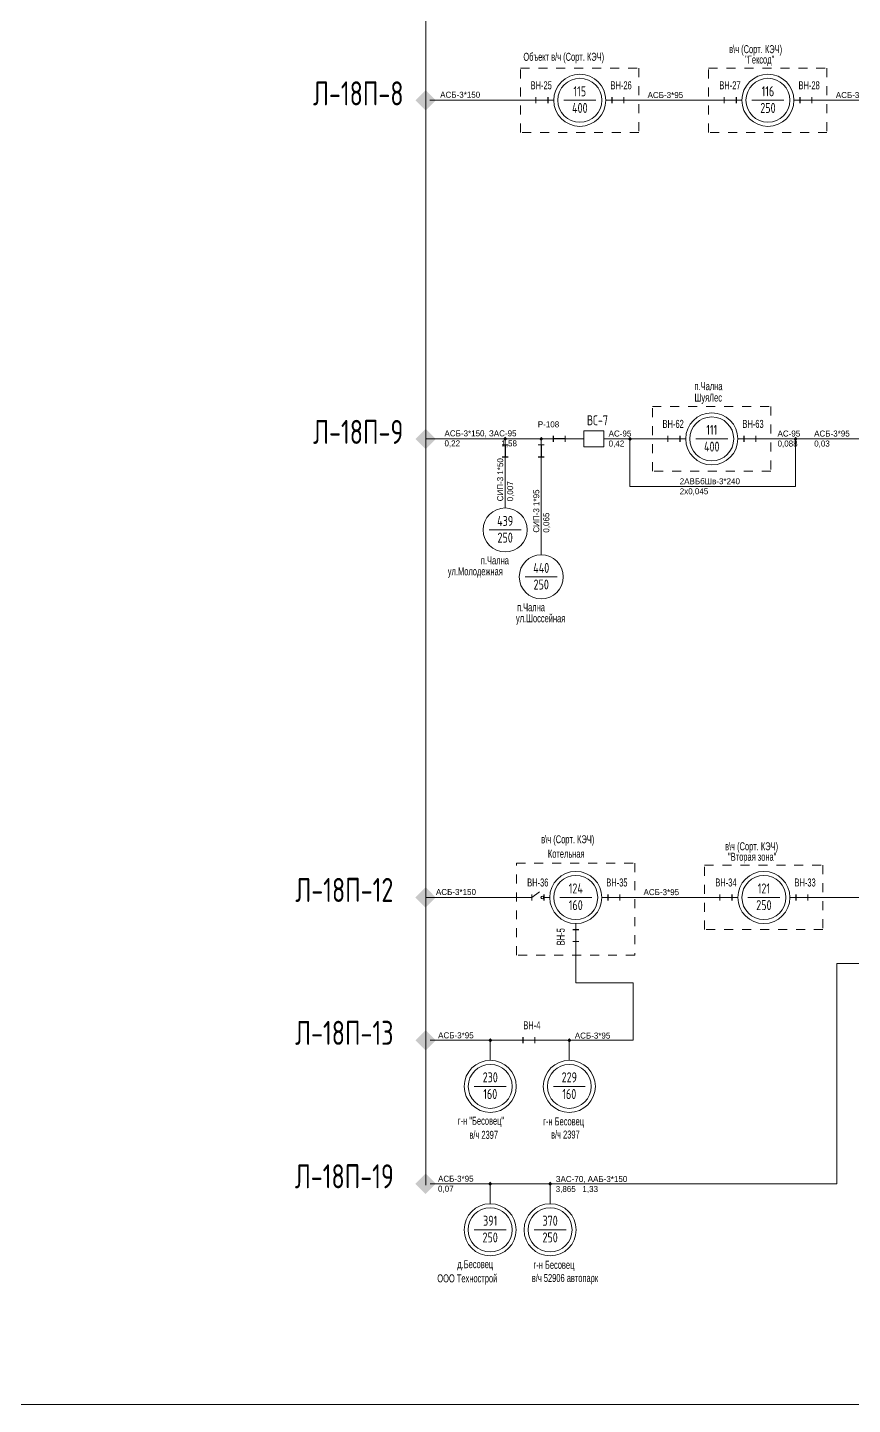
# Model space of a CAD drawing. Header units: millimetres. Extents: x 761 to 2477, y -1102 to -145.
# Drawn here: x 1431.5 to 1523.4, y -507.8 to -354.5 of the extents above; entities that cross this region are included whole.
import ezdxf
from ezdxf.enums import TextEntityAlignment as Align

# ---------------------------------------------------------------- set-up
doc = ezdxf.new("R2010")
doc.units = ezdxf.units.MM
doc.linetypes.add('JIS_02_1.0', pattern=[2, 1, -1])
for name, color, linetype, lineweight in [('10_КВ', 250, 'Continuous', 18), ('АТРИБУТЫ', 7, 'Continuous', 13), ('РАЗЪЕД_РУБИЛЬН', 150, 'Continuous', 13), ('ТЕКСТ', 7, 'Continuous', 13)]:
    doc.layers.add(name, color=color, linetype=linetype, lineweight=lineweight)
doc.layers.add('Слой1', color=7, linetype='Continuous', lineweight=13, plot=False)
doc.layers.add('СХ_ОПЕРАТИВНАЯ', color=10, linetype='Continuous')
doc.layers.add('ШУНТ_РАЗЪЕД', color=161, linetype='Continuous')
doc.styles.add('ATTRIB', font='txt.shx', dxfattribs={"width": 0.7, "height": 5})
doc.styles.add('ТЕКСТ_МОДЕЛИ', font='txt.shx', dxfattribs={"width": 0.7, "height": 5})

# ---------------------------------------------------------------- blocks, each defined once
blk = doc.blocks.new('ВЫКЛ_НАГРУЗКИ')
at = {"color": 0, "linetype": 'ByBlock'}
for p, q in [((0, 0), (0, -3)), ((0, -9), (0, -12))]:
    blk.add_line(p, q, dxfattribs=at)
at = {"layer": 'РАЗЪЕД_РУБИЛЬН', "color": 0, "linetype": 'ByBlock'}
blk.add_line((-1.5, -3), (1.5, -3), dxfattribs=at)
at = {"layer": 'СХ_ОПЕРАТИВНАЯ', "color": 0, "linetype": 'ByBlock'}
blk.add_line((-1.5, -9), (1.5, -9), dxfattribs=at)
at = {"layer": 'РАЗЪЕД_РУБИЛЬН', "color": 7, "style": 'ATTRIB', "width": 0.7}
blk.add_attdef('ДИСП_НОМ', text='', height=5, dxfattribs=at).set_placement((-4.75, -6), align=Align.MIDDLE_RIGHT)
at = {"layer": 'РАЗЪЕД_РУБИЛЬН', "color": 7, "style": 'ATTRIB', "width": 0.7, "flags": 1}
blk.add_attdef('КОД', text='', height=5, dxfattribs=at).set_placement((-4.75, -12), align=Align.MIDDLE_RIGHT)
blk = doc.blocks.new('ТРАНСФ_ПОДСТ')
at = {"color": 7}
blk.add_line((-8, -11), (8, -11), dxfattribs=at)
at = {"color": 0}
blk.add_circle((0, -11), 11, dxfattribs=at)
at = {"layer": 'АТРИБУТЫ', "style": 'ATTRIB', "width": 0.7, "flags": 4}
for tag, p in [('OBOZN', (0, -9)), ('MOCHNOCT', (0, -17.33))]:
    blk.add_attdef(tag, text='', height=5, dxfattribs=at).set_placement(p, align=Align.CENTER)
at = {"layer": 'АТРИБУТЫ', "style": 'ТЕКСТ_МОДЕЛИ', "width": 0.7}
blk.add_attdef('MESTO_1', text='', height=5, dxfattribs=at).set_placement((14, -11), align=Align.BOTTOM_LEFT)
blk.add_attdef('MESTO_2', text='', height=5, dxfattribs=at).set_placement((14, -12), align=Align.TOP_LEFT)
blk = doc.blocks.new('РАЗЪЕДИНИТЕЛЬ')
at = {"color": 0, "linetype": 'ByBlock'}
for p, q in [((0, 0), (0, -3)), ((0, -9), (0, -12))]:
    blk.add_line(p, q, dxfattribs=at)
at = {"layer": 'РАЗЪЕД_РУБИЛЬН', "color": 0, "linetype": 'ByBlock'}
blk.add_line((-1.5, -3), (1.5, -3), dxfattribs=at)
at = {"layer": 'СХ_ОПЕРАТИВНАЯ', "color": 0, "linetype": 'ByBlock'}
blk.add_line((-1.5, -9), (1.5, -9), dxfattribs=at)
at = {"layer": 'ШУНТ_РАЗЪЕД', "color": 0}
blk.add_line((0, -3), (0, -9), dxfattribs=at)
at = {"layer": 'РАЗЪЕД_РУБИЛЬН', "color": 7, "style": 'ATTRIB', "width": 0.7}
blk.add_attdef('ДИСП_НОМ', text='', height=5, dxfattribs=at).set_placement((-4.75, -6), align=Align.MIDDLE_RIGHT)
at = {"layer": 'РАЗЪЕД_РУБИЛЬН', "color": 7, "style": 'ATTRIB', "width": 0.7, "flags": 1}
blk.add_attdef('КОД', text='', height=5, dxfattribs=at).set_placement((-4.75, -12), align=Align.MIDDLE_RIGHT)
blk = doc.blocks.new('ВЫКЛЮЧАТЕЛЬ')
at = {"color": 0, "linetype": 'ByBlock'}
for p, q in [((0, 0), (0, -3)), ((0, -13), (0, -16))]:
    blk.add_line(p, q, dxfattribs=at)
blk.add_lwpolyline([(-4, -3), (4, -3), (4, -13), (-4, -13)], close=True, dxfattribs=at)
at = {"layer": 'АТРИБУТЫ', "style": 'ATTRIB', "width": 0.7}
blk.add_attdef('ДИСП_НОМ', text='', height=5, dxfattribs=at).set_placement((-6, -8), align=Align.MIDDLE_RIGHT)
at = {"layer": 'АТРИБУТЫ', "style": 'ATTRIB', "width": 0.7, "flags": 1}
blk.add_attdef('КОД', text='', height=5, dxfattribs=at).set_placement((-6, -14), align=Align.MIDDLE_RIGHT)
blk = doc.blocks.new('ОТВЕТВЛЕНИЕ')
at = {"color": 0, "linetype": 'ByBlock'}
blk.add_solid([(0, 1.06), (1.06, 0), (-1.06, 0), (0, -1.06)], dxfattribs=at)
blk = doc.blocks.new('ПРИСОЕД_ШИНЕ')
at = {"color": 0}
blk.add_solid([(0, 2.12), (2.12, 0), (-2.12, 0), (0, -2.12)], dxfattribs=at)
at = {"layer": 'АТРИБУТЫ', "style": 'ATTRIB', "width": 0.7}
blk.add_attdef('ДИСП_НОМ', text='', height=5, dxfattribs=at).set_placement((0, 3.12), align=Align.CENTER)

msp = doc.modelspace()

# ---------------------------------------------------------------- linework, layer by layer
at = {"layer": '10_КВ', "color": 7}
for p, q in [((1475.87, -246.3), (1475.91, -483.38)), ((1476.34, -362.59), (1487.48, -362.59)), ((1488.15, -362.59), (1489.48, -362.59)), ((1496.61, -362.59), (1497.95, -362.59)), ((1498.61, -362.59), (1508.45, -362.59)), ((1508.45, -362.59), (1510.45, -362.59)), ((1517.58, -362.59), (1518.91, -362.59)), ((1519.58, -362.59), (1529.41, -362.59)), ((1475.87, -400.29), (1489.4, -400.29)), ((1484.73, -400.29), (1484.73, -407.98)), ((1488.75, -400.52), (1488.75, -404.98)), ((1490.62, -400.29), (1492.85, -400.29)), ((1496.41, -400.29), (1498.64, -400.29)), ((1498.64, -400.29), (1502.18, -400.29)), ((1498.64, -400.29), (1498.64, -405.59)), ((1504.18, -400.29), (1502.85, -400.29)), ((1511.31, -400.29), (1512.65, -400.29)), ((1513.32, -400.29), (1516.85, -400.29)), ((1517.09, -400.29), (1525.94, -400.29)), ((1517.09, -400.29), (1517.09, -405.59)), ((1488.75, -404.98), (1488.75, -413.2)), ((1517.09, -405.59), (1498.64, -405.59)), ((1487.7, -451.35), (1488.54, -450.72)), ((1475.87, -451.35), (1487.03, -451.35)), ((1496.16, -451.35), (1497.5, -451.35)), ((1498.17, -451.35), (1508, -451.35)), ((1508.67, -451.35), (1510, -451.35)), ((1517.13, -451.35), (1518.46, -451.35)), ((1519.13, -451.35), (1558.1, -451.35)), ((1492.6, -456.25), (1492.6, -454.91)), ((1492.6, -456.92), (1492.6, -460.86)), ((1521.68, -483.23), (1521.68, -458.71)), ((1521.68, -458.71), (1767.91, -458.71)), ((1492.6, -460.86), (1499, -460.86)), ((1499, -460.86), (1499, -467.25)), ((1476.39, -467.25), (1483.07, -467.25)), ((1483.07, -467.25), (1486.02, -467.25)), ((1483.07, -467.25), (1483.07, -469.48)), ((1486.69, -467.25), (1488.69, -467.25)), ((1488.69, -467.25), (1491.64, -467.25)), ((1491.88, -467.25), (1491.88, -469.48)), ((1492.12, -467.25), (1499, -467.25)), ((1476.38, -483.23), (1483.06, -483.23)), ((1483.06, -483.23), (1489.74, -483.23)), ((1483.06, -483.23), (1483.06, -485.45)), ((1489.74, -483.23), (1489.74, -485.45)), ((1489.98, -483.23), (1506.7, -483.23)), ((1506.7, -483.23), (1521.68, -483.23))]:
    msp.add_line(p, q, dxfattribs=at)
at = {"layer": '10_КВ', "color": 7, "linetype": 'JIS_02_1.0'}
for points in [[(1486.43, -359.01), (1499.63, -359.01), (1499.63, -366.17), (1486.43, -366.17)], [(1507.4, -359.01), (1520.59, -359.01), (1520.59, -366.17), (1507.4, -366.17)], [(1501.13, -396.7), (1514.33, -396.7), (1514.33, -403.87), (1501.13, -403.87)], [(1485.98, -447.54), (1499.18, -447.54), (1499.19, -457.78), (1486, -457.78)], [(1506.95, -447.76), (1520.14, -447.76), (1520.14, -454.93), (1506.95, -454.93)]]:
    msp.add_lwpolyline(points, close=True, dxfattribs=at)
at = {"layer": '10_КВ', "color": 7}
for centre, radius in [((1493.05, -362.59), 2.9), ((1514.01, -362.59), 2.9), ((1507.75, -400.29), 2.9), ((1492.6, -451.35), 2.9), ((1513.56, -451.35), 2.9), ((1488.87, -451.34), 0.147), ((1483.07, -472.38), 2.9), ((1491.88, -472.38), 2.9), ((1483.06, -488.35), 2.9), ((1489.74, -488.35), 2.9)]:
    msp.add_circle(centre, radius, dxfattribs=at)
at = {"layer": 'Слой1', "color": 3}
msp.add_lwpolyline([(1425.25, -507.8), (1845.25, -507.8), (1845.25, -210.8), (1425.25, -210.8)], close=True, dxfattribs=at)

# ---------------------------------------------------------------- block references
at = {"layer": '10_КВ', "color": 7}
ref = msp.add_blockref('ТРАНСФ_ПОДСТ', (1514.01, -360.14), dxfattribs=dict(at, xscale=0.2227016151358459, yscale=0.2227016151358459, zscale=0.2227016151358459))
ref.add_attrib('MESTO_1', 'в\\ч (Сорт. КЭЧ)', dxfattribs={"layer": 'АТРИБУТЫ', "height": 0.8908, "width": 0.7}).set_placement((1509.68, -357.61), align=Align.BOTTOM_LEFT)
ref.add_attrib('MESTO_2', '"Гексод"', dxfattribs={"layer": 'АТРИБУТЫ', "height": 0.891, "width": 0.7}).set_placement((1511.47, -357.61), align=Align.TOP_LEFT)
ref.add_attrib('OBOZN', '116', dxfattribs={"layer": 'АТРИБУТЫ', "height": 1.114, "style": 'ATTRIB', "width": 0.7, "flags": 4}).set_placement((1514.01, -362.14), align=Align.CENTER)
ref.add_attrib('MOCHNOCT', '250', dxfattribs={"layer": 'АТРИБУТЫ', "height": 1.114, "style": 'ATTRIB', "width": 0.7, "flags": 4}).set_placement((1514.01, -364), align=Align.CENTER)
ref = msp.add_blockref('ТРАНСФ_ПОДСТ', (1493.05, -360.14), dxfattribs=dict(at, xscale=0.2227016151358459, yscale=0.2227016151358459, zscale=0.2227016151358459))
ref.add_attrib('MESTO_1', 'Объект в/ч (Сорт. КЭЧ)', dxfattribs={"layer": 'АТРИБУТЫ', "height": 0.8908, "width": 0.7}).set_placement((1486.76, -358.46), align=Align.BOTTOM_LEFT)
ref.add_attrib('OBOZN', '115', dxfattribs={"layer": 'АТРИБУТЫ', "height": 1.114, "style": 'ATTRIB', "width": 0.7, "flags": 4}).set_placement((1493.05, -362.14), align=Align.CENTER)
ref.add_attrib('MOCHNOCT', '400', dxfattribs={"layer": 'АТРИБУТЫ', "height": 1.114, "style": 'ATTRIB', "width": 0.7, "flags": 4}).set_placement((1493.05, -364), align=Align.CENTER)
at = {"layer": '10_КВ', "linetype": 'Continuous'}
ref = msp.add_blockref('ПРИСОЕД_ШИНЕ', (1475.87, -362.59), dxfattribs=dict(at, xscale=0.535265280000167, yscale=0.535265280000167, zscale=0.535265280000167))
ref.add_attrib('ДИСП_НОМ', 'Л-18П-8', dxfattribs={"layer": 'АТРИБУТЫ', "height": 2.676, "style": 'ATTRIB', "width": 0.7}).set_placement((1468.36, -363.16), align=Align.CENTER)
at = {"layer": '10_КВ', "color": 7}
ref = msp.add_blockref('ВЫКЛ_НАГРУЗКИ', (1487.48, -362.59), dxfattribs=dict(at, xscale=-0.2227016151359577, yscale=0.2227016151359577, zscale=0.2227016151360001, rotation=90))
ref.add_attrib('ДИСП_НОМ', 'ВН-25', dxfattribs={"layer": 'РАЗЪЕД_РУБИЛЬН', "color": 7, "height": 0.891, "width": 0.7}).set_placement((1489.93, -360.92), align=Align.MIDDLE_RIGHT)
ref = msp.add_blockref('ВЫКЛ_НАГРУЗКИ', (1498.61, -362.59), dxfattribs=dict(at, xscale=0.2227016151359577, yscale=0.2227016151359577, zscale=0.2227016151359577, rotation=270))
ref.add_attrib('ДИСП_НОМ', 'ВН-26', dxfattribs={"layer": 'РАЗЪЕД_РУБИЛЬН', "color": 7, "height": 0.891, "width": 0.7}).set_placement((1497.65, -360.92), align=Align.MIDDLE)
ref = msp.add_blockref('ВЫКЛ_НАГРУЗКИ', (1508.45, -362.59), dxfattribs=dict(at, xscale=-0.2227016151359577, yscale=0.2227016151359577, zscale=0.2227016151360001, rotation=90))
ref.add_attrib('ДИСП_НОМ', 'ВН-27', dxfattribs={"layer": 'РАЗЪЕД_РУБИЛЬН', "color": 7, "height": 0.891, "width": 0.7}).set_placement((1510.96, -360.92), align=Align.MIDDLE_RIGHT)
ref = msp.add_blockref('ВЫКЛ_НАГРУЗКИ', (1519.58, -362.59), dxfattribs=dict(at, xscale=0.2227016151359577, yscale=0.2227016151359577, zscale=0.2227016151359577, rotation=270))
ref.add_attrib('ДИСП_НОМ', 'ВН-28', dxfattribs={"layer": 'РАЗЪЕД_РУБИЛЬН', "color": 7, "height": 0.891, "width": 0.7}).set_placement((1518.6, -360.92), align=Align.MIDDLE)
ref = msp.add_blockref('ТРАНСФ_ПОДСТ', (1507.75, -397.84), dxfattribs=dict(at, xscale=0.2227016151358459, yscale=0.2227016151358459, zscale=0.2227016151358459))
ref.add_attrib('MESTO_1', 'п.Чална', dxfattribs={"layer": 'АТРИБУТЫ', "height": 0.891, "width": 0.7}).set_placement((1505.83, -395.13), align=Align.BOTTOM_LEFT)
ref.add_attrib('MESTO_2', 'ШуяЛес', dxfattribs={"layer": 'АТРИБУТЫ', "height": 0.891, "width": 0.7}).set_placement((1505.83, -395.24), align=Align.TOP_LEFT)
ref.add_attrib('OBOZN', '111', dxfattribs={"layer": 'АТРИБУТЫ', "height": 1.114, "style": 'ATTRIB', "width": 0.7, "flags": 4}).set_placement((1507.75, -399.84), align=Align.CENTER)
ref.add_attrib('MOCHNOCT', '400', dxfattribs={"layer": 'АТРИБУТЫ', "height": 1.114, "style": 'ATTRIB', "width": 0.7, "flags": 4}).set_placement((1507.75, -401.7), align=Align.CENTER)
at = {"layer": '10_КВ', "linetype": 'Continuous'}
ref = msp.add_blockref('ПРИСОЕД_ШИНЕ', (1475.87, -400.29), dxfattribs=dict(at, xscale=0.535265280000167, yscale=0.535265280000167, zscale=0.535265280000167))
ref.add_attrib('ДИСП_НОМ', 'Л-18П-9', dxfattribs={"layer": 'АТРИБУТЫ', "height": 2.676, "style": 'ATTRIB', "width": 0.7}).set_placement((1468.36, -400.85), align=Align.CENTER)
at = {"layer": '10_КВ', "color": 7}
ref = msp.add_blockref('ВЫКЛЮЧАТЕЛЬ', (1496.41, -400.29), dxfattribs=dict(at, xscale=-0.2227016151359717, yscale=0.2227016151359717, zscale=0.2227016151360001, rotation=270))
ref.add_attrib('ДИСП_НОМ', 'ВС-7', dxfattribs={"layer": 'АТРИБУТЫ', "height": 1.114, "style": 'ATTRIB', "width": 0.7}).set_placement((1496.19, -398.21), align=Align.MIDDLE_RIGHT)
ref = msp.add_blockref('ВЫКЛ_НАГРУЗКИ', (1502.18, -400.29), dxfattribs=dict(at, xscale=-0.2227016151359717, yscale=0.2227016151359717, zscale=0.2227016151360001, rotation=90))
ref.add_attrib('ДИСП_НОМ', 'ВН-62', dxfattribs={"layer": 'РАЗЪЕД_РУБИЛЬН', "color": 7, "height": 0.891, "width": 0.7}).set_placement((1504.63, -398.62), align=Align.MIDDLE_RIGHT)
ref = msp.add_blockref('ВЫКЛ_НАГРУЗКИ', (1513.32, -400.29), dxfattribs=dict(at, xscale=0.2227016151359717, yscale=0.2227016151359717, zscale=0.2227016151359717, rotation=270))
ref.add_attrib('ДИСП_НОМ', 'ВН-63', dxfattribs={"layer": 'РАЗЪЕД_РУБИЛЬН', "color": 7, "height": 0.891, "width": 0.7}).set_placement((1512.35, -398.62), align=Align.MIDDLE)
at = {"layer": '10_КВ', "color": 7, "xscale": 0.2227016151358459, "yscale": 0.2227016151358459, "zscale": 0.2227016151358459}
for name, p in [('ОТВЕТВЛЕНИЕ', (1484.73, -400.29)), ('ОТВЕТВЛЕНИЕ', (1488.75, -400.29)), ('ОТВЕТВЛЕНИЕ', (1498.64, -400.29)), ('ОТВЕТВЛЕНИЕ', (1517.09, -400.29)), ('РАЗЪЕДИНИТЕЛЬ', (1484.73, -400.29)), ('РАЗЪЕДИНИТЕЛЬ', (1488.75, -400.29)), ('ОТВЕТВЛЕНИЕ', (1483.07, -467.25)), ('ОТВЕТВЛЕНИЕ', (1491.88, -467.25)), ('ОТВЕТВЛЕНИЕ', (1483.06, -483.23)), ('ОТВЕТВЛЕНИЕ', (1489.74, -483.23))]:
    msp.add_blockref(name, p, dxfattribs=at)
at = {"layer": '10_КВ', "color": 7, "xscale": 0.2227016151359717, "yscale": 0.2227016151359717, "zscale": 0.2227016151359717, "rotation": 270}
msp.add_blockref('РАЗЪЕДИНИТЕЛЬ', (1492.07, -400.29), dxfattribs=at)
at = {"layer": '10_КВ', "color": 7}
ref = msp.add_blockref('ТРАНСФ_ПОДСТ', (1484.73, -407.98), dxfattribs=dict(at, xscale=0.2227016151358459, yscale=0.2227016151358459, zscale=0.2227016151358459))
ref.add_attrib('MESTO_1', 'п.Чална', dxfattribs={"layer": 'АТРИБУТЫ', "height": 0.891, "width": 0.7}).set_placement((1482.03, -414.53), align=Align.BOTTOM_LEFT)
ref.add_attrib('MESTO_2', 'ул.Молодежная', dxfattribs={"layer": 'АТРИБУТЫ', "height": 0.8908, "width": 0.7}).set_placement((1478.34, -414.59), align=Align.TOP_LEFT)
ref.add_attrib('OBOZN', '439', dxfattribs={"layer": 'АТРИБУТЫ', "height": 1.114, "style": 'ATTRIB', "width": 0.7, "flags": 4}).set_placement((1484.73, -409.98), align=Align.CENTER)
ref.add_attrib('MOCHNOCT', '250', dxfattribs={"layer": 'АТРИБУТЫ', "height": 1.114, "style": 'ATTRIB', "width": 0.7, "flags": 4}).set_placement((1484.73, -411.84), align=Align.CENTER)
ref = msp.add_blockref('ТРАНСФ_ПОДСТ', (1488.75, -413.2), dxfattribs=dict(at, xscale=0.2227016151358459, yscale=0.2227016151358459, zscale=0.2227016151358459))
ref.add_attrib('MESTO_1', 'п.Чална', dxfattribs={"layer": 'АТРИБУТЫ', "height": 0.891, "width": 0.7}).set_placement((1486.05, -419.75), align=Align.BOTTOM_LEFT)
ref.add_attrib('MESTO_2', 'ул.Шоссейная', dxfattribs={"layer": 'АТРИБУТЫ', "height": 0.8908, "width": 0.7}).set_placement((1485.93, -419.82), align=Align.TOP_LEFT)
ref.add_attrib('OBOZN', '440', dxfattribs={"layer": 'АТРИБУТЫ', "height": 1.114, "style": 'ATTRIB', "width": 0.7, "flags": 4}).set_placement((1488.75, -415.21), align=Align.CENTER)
ref.add_attrib('MOCHNOCT', '250', dxfattribs={"layer": 'АТРИБУТЫ', "height": 1.114, "style": 'ATTRIB', "width": 0.7, "flags": 4}).set_placement((1488.75, -417.06), align=Align.CENTER)
ref = msp.add_blockref('ТРАНСФ_ПОДСТ', (1492.6, -448.9), dxfattribs=dict(at, xscale=0.2227016151358459, yscale=0.2227016151358459, zscale=0.2227016151358459))
ref.add_attrib('MESTO_1', 'в\\ч (Сорт. КЭЧ)', dxfattribs={"layer": 'АТРИБУТЫ', "height": 0.8908, "width": 0.7}).set_placement((1488.75, -445.58), align=Align.BOTTOM_LEFT)
ref.add_attrib('MESTO_2', 'Котельная', dxfattribs={"layer": 'АТРИБУТЫ', "height": 0.891, "width": 0.7}).set_placement((1489.49, -446.03), align=Align.TOP_LEFT)
ref.add_attrib('OBOZN', '124', dxfattribs={"layer": 'АТРИБУТЫ', "height": 1.114, "style": 'ATTRIB', "width": 0.7, "flags": 4}).set_placement((1492.6, -450.9), align=Align.CENTER)
ref.add_attrib('MOCHNOCT', '160', dxfattribs={"layer": 'АТРИБУТЫ', "height": 1.114, "style": 'ATTRIB', "width": 0.7, "flags": 4}).set_placement((1492.6, -452.76), align=Align.CENTER)
ref = msp.add_blockref('ТРАНСФ_ПОДСТ', (1513.56, -448.9), dxfattribs=dict(at, xscale=0.2227016151358459, yscale=0.2227016151358459, zscale=0.2227016151358459))
ref.add_attrib('MESTO_1', 'в\\ч (Сорт. КЭЧ)', dxfattribs={"layer": 'АТРИБУТЫ', "height": 0.8908, "width": 0.7}).set_placement((1509.23, -446.36), align=Align.BOTTOM_LEFT)
ref.add_attrib('MESTO_2', '"Вторая зона"', dxfattribs={"layer": 'АТРИБУТЫ', "height": 0.8908, "width": 0.7}).set_placement((1509.57, -446.37), align=Align.TOP_LEFT)
ref.add_attrib('OBOZN', '121', dxfattribs={"layer": 'АТРИБУТЫ', "height": 1.114, "style": 'ATTRIB', "width": 0.7, "flags": 4}).set_placement((1513.56, -450.9), align=Align.CENTER)
ref.add_attrib('MOCHNOCT', '250', dxfattribs={"layer": 'АТРИБУТЫ', "height": 1.114, "style": 'ATTRIB', "width": 0.7, "flags": 4}).set_placement((1513.56, -452.76), align=Align.CENTER)
at = {"layer": '10_КВ', "linetype": 'Continuous'}
ref = msp.add_blockref('ПРИСОЕД_ШИНЕ', (1475.87, -451.35), dxfattribs=dict(at, xscale=0.535265280000167, yscale=0.535265280000167, zscale=0.535265280000167))
ref.add_attrib('ДИСП_НОМ', 'Л-18П-12', dxfattribs={"layer": 'АТРИБУТЫ', "height": 2.676, "style": 'ATTRIB', "width": 0.7}).set_placement((1466.81, -451.85), align=Align.CENTER)
at = {"layer": '10_КВ', "color": 7}
ref = msp.add_blockref('ВЫКЛ_НАГРУЗКИ', (1487.03, -451.35), dxfattribs=dict(at, xscale=-0.2227016151359577, yscale=0.2227016151359577, zscale=0.2227016151360001, rotation=90))
ref.add_attrib('ДИСП_НОМ', 'ВН-36', dxfattribs={"layer": 'РАЗЪЕД_РУБИЛЬН', "color": 7, "height": 0.891, "width": 0.7}).set_placement((1489.55, -449.68), align=Align.MIDDLE_RIGHT)
ref = msp.add_blockref('ВЫКЛ_НАГРУЗКИ', (1498.17, -451.35), dxfattribs=dict(at, xscale=0.2227016151359577, yscale=0.2227016151359577, zscale=0.2227016151359577, rotation=270))
ref.add_attrib('ДИСП_НОМ', 'ВН-35', dxfattribs={"layer": 'РАЗЪЕД_РУБИЛЬН', "color": 7, "height": 0.891, "width": 0.7}).set_placement((1497.18, -449.68), align=Align.MIDDLE)
ref = msp.add_blockref('ВЫКЛ_НАГРУЗКИ', (1508, -451.35), dxfattribs=dict(at, xscale=-0.2227016151359577, yscale=0.2227016151359577, zscale=0.2227016151360001, rotation=90))
ref.add_attrib('ДИСП_НОМ', 'ВН-34', dxfattribs={"layer": 'РАЗЪЕД_РУБИЛЬН', "color": 7, "height": 0.891, "width": 0.7}).set_placement((1510.51, -449.68), align=Align.MIDDLE_RIGHT)
ref = msp.add_blockref('ВЫКЛ_НАГРУЗКИ', (1519.13, -451.35), dxfattribs=dict(at, xscale=0.2227016151359577, yscale=0.2227016151359577, zscale=0.2227016151359577, rotation=270))
ref.add_attrib('ДИСП_НОМ', 'ВН-33', dxfattribs={"layer": 'РАЗЪЕД_РУБИЛЬН', "color": 7, "height": 0.891, "width": 0.7}).set_placement((1518.15, -449.68), align=Align.MIDDLE)
ref = msp.add_blockref('ВЫКЛ_НАГРУЗКИ', (1492.6, -456.92), dxfattribs=dict(at, xscale=-0.2227016151359577, yscale=0.2227016151359577, zscale=0.2227016151360001, rotation=180))
ref.add_attrib('ДИСП_НОМ', 'ВН-5', dxfattribs={"layer": 'РАЗЪЕД_РУБИЛЬН', "color": 7, "height": 0.891, "rotation": 90, "width": 0.7}).set_placement((1490.93, -455.72), align=Align.MIDDLE)
at = {"layer": '10_КВ', "linetype": 'Continuous'}
ref = msp.add_blockref('ПРИСОЕД_ШИНЕ', (1475.87, -467.25), dxfattribs=dict(at, xscale=0.535265280000167, yscale=0.535265280000167, zscale=0.535265280000167))
ref.add_attrib('ДИСП_НОМ', 'Л-18П-13', dxfattribs={"layer": 'АТРИБУТЫ', "height": 2.676, "style": 'ATTRIB', "width": 0.7}).set_placement((1466.81, -467.76), align=Align.CENTER)
at = {"layer": '10_КВ', "color": 7}
ref = msp.add_blockref('ВЫКЛ_НАГРУЗКИ', (1488.69, -467.25), dxfattribs=dict(at, xscale=0.2227016151359577, yscale=0.2227016151359577, zscale=0.2227016151359577, rotation=270))
ref.add_attrib('ДИСП_НОМ', 'ВН-4', dxfattribs={"layer": 'РАЗЪЕД_РУБИЛЬН', "color": 7, "height": 0.891, "width": 0.7}).set_placement((1487.71, -465.58), align=Align.MIDDLE)
ref = msp.add_blockref('ТРАНСФ_ПОДСТ', (1483.07, -469.93), dxfattribs=dict(at, xscale=0.2227016151358459, yscale=0.2227016151358459, zscale=0.2227016151358459))
ref.add_attrib('MESTO_1', 'г-н "Бесовец"', dxfattribs={"layer": 'АТРИБУТЫ', "height": 0.8908, "width": 0.7}).set_placement((1479.47, -476.92), align=Align.BOTTOM_LEFT)
ref.add_attrib('MESTO_2', 'в/ч 2397', dxfattribs={"layer": 'АТРИБУТЫ', "height": 0.891, "width": 0.7}).set_placement((1480.74, -477.33), align=Align.TOP_LEFT)
ref.add_attrib('OBOZN', '230', dxfattribs={"layer": 'АТРИБУТЫ', "height": 1.114, "style": 'ATTRIB', "width": 0.7, "flags": 4}).set_placement((1483.07, -471.93), align=Align.CENTER)
ref.add_attrib('MOCHNOCT', '160', dxfattribs={"layer": 'АТРИБУТЫ', "height": 1.114, "style": 'ATTRIB', "width": 0.7, "flags": 4}).set_placement((1483.07, -473.79), align=Align.CENTER)
ref = msp.add_blockref('ТРАНСФ_ПОДСТ', (1491.88, -469.93), dxfattribs=dict(at, xscale=0.2227016151358459, yscale=0.2227016151358459, zscale=0.2227016151358459))
ref.add_attrib('MESTO_1', 'г-н Бесовец', dxfattribs={"layer": 'АТРИБУТЫ', "height": 0.8908, "width": 0.7}).set_placement((1488.97, -476.99), align=Align.BOTTOM_LEFT)
ref.add_attrib('MESTO_2', 'в/ч 2397', dxfattribs={"layer": 'АТРИБУТЫ', "height": 0.891, "width": 0.7}).set_placement((1489.84, -477.3), align=Align.TOP_LEFT)
ref.add_attrib('OBOZN', '229', dxfattribs={"layer": 'АТРИБУТЫ', "height": 1.114, "style": 'ATTRIB', "width": 0.7, "flags": 4}).set_placement((1491.88, -471.93), align=Align.CENTER)
ref.add_attrib('MOCHNOCT', '160', dxfattribs={"layer": 'АТРИБУТЫ', "height": 1.114, "style": 'ATTRIB', "width": 0.7, "flags": 4}).set_placement((1491.88, -473.79), align=Align.CENTER)
at = {"layer": '10_КВ', "linetype": 'Continuous'}
ref = msp.add_blockref('ПРИСОЕД_ШИНЕ', (1475.87, -483.23), dxfattribs=dict(at, xscale=0.535265280000167, yscale=0.535265280000167, zscale=0.535265280000167))
ref.add_attrib('ДИСП_НОМ', 'Л-18П-19', dxfattribs={"layer": 'АТРИБУТЫ', "height": 2.676, "style": 'ATTRIB', "width": 0.7}).set_placement((1466.81, -483.73), align=Align.CENTER)
at = {"layer": '10_КВ', "color": 7}
ref = msp.add_blockref('ТРАНСФ_ПОДСТ', (1483.06, -485.9), dxfattribs=dict(at, xscale=0.2227016151358459, yscale=0.2227016151358459, zscale=0.2227016151358459))
ref.add_attrib('MESTO_1', 'д.Бесовец', dxfattribs={"layer": 'АТРИБУТЫ', "height": 0.891, "width": 0.7}).set_placement((1479.4, -492.89), align=Align.BOTTOM_LEFT)
ref.add_attrib('MESTO_2', 'ООО Технострой', dxfattribs={"layer": 'АТРИБУТЫ', "height": 0.8908, "width": 0.7}).set_placement((1477.17, -493.31), align=Align.TOP_LEFT)
ref.add_attrib('OBOZN', '391', dxfattribs={"layer": 'АТРИБУТЫ', "height": 1.114, "style": 'ATTRIB', "width": 0.7, "flags": 4}).set_placement((1483.06, -487.9), align=Align.CENTER)
ref.add_attrib('MOCHNOCT', '250', dxfattribs={"layer": 'АТРИБУТЫ', "height": 1.114, "style": 'ATTRIB', "width": 0.7, "flags": 4}).set_placement((1483.06, -489.76), align=Align.CENTER)
ref = msp.add_blockref('ТРАНСФ_ПОДСТ', (1489.74, -485.9), dxfattribs=dict(at, xscale=0.2227016151358459, yscale=0.2227016151358459, zscale=0.2227016151358459))
ref.add_attrib('MESTO_1', 'г-н Бесовец', dxfattribs={"layer": 'АТРИБУТЫ', "height": 0.8908, "width": 0.7}).set_placement((1487.89, -492.96), align=Align.BOTTOM_LEFT)
ref.add_attrib('MESTO_2', 'в/ч 52906 автопарк', dxfattribs={"layer": 'АТРИБУТЫ', "height": 0.8908, "width": 0.7}).set_placement((1487.7, -493.27), align=Align.TOP_LEFT)
ref.add_attrib('OBOZN', '370', dxfattribs={"layer": 'АТРИБУТЫ', "height": 1.114, "style": 'ATTRIB', "width": 0.7, "flags": 4}).set_placement((1489.74, -487.9), align=Align.CENTER)
ref.add_attrib('MOCHNOCT', '250', dxfattribs={"layer": 'АТРИБУТЫ', "height": 1.114, "style": 'ATTRIB', "width": 0.7, "flags": 4}).set_placement((1489.74, -489.76), align=Align.CENTER)

# ---------------------------------------------------------------- texts
at = {"layer": 'ТЕКСТ', "color": 7, "attachment_point": 1}
for s, insert, char_height, width in [('АСБ-3*150\\P^I ', (1477.49, -361.64), 0.668, 21.4356), ('АСБ-3*95', (1500.6, -361.67), 0.668, 21.4356), ('АСБ-3*95', (1521.57, -361.67), 0.668, 21.4356), ('Р-108', (1488.37, -398.34), 0.668, 4.6221), ('АСБ-3*150, ЗАС-95\\P0,22^I^I    1,58', (1477.97, -399.34), 0.6681, 21.4356), ('АС-95\\P0,42', (1496.26, -399.36), 0.668, 21.4356), ('АС-95\\P0,088', (1515.08, -399.36), 0.668, 21.4356), ('АСБ-3*95\\P0,03', (1519.16, -399.36), 0.668, 5.9562), ('2АВБбШв-3*240\\P2х0,045', (1504.18, -404.67), 0.6681, 21.4356), ('АСБ-3*150\\P^I ', (1477.02, -450.4), 0.668, 21.4356), ('АСБ-3*95', (1500.15, -450.42), 0.668, 21.4356), ('АСБ-3*95', (1477.26, -466.36), 0.668, 21.4356), ('АСБ-3*95', (1492.49, -466.39), 0.668, 21.4356), ('АСБ-3*95\\P0,07', (1477.25, -482.33), 0.668, 21.4356), ('ЗАС-70, ААБ-3*150\\P3,865   1,33', (1490.36, -482.36), 0.6681, 21.4356)]:
    msp.add_mtext(s, dxfattribs=dict(at, insert=insert, char_height=char_height, width=width))
at = {"layer": 'ТЕКСТ', "color": 7, "char_height": 0.668, "width": 6.744, "attachment_point": 1, "rotation": 90}
for s, insert in [('СИП-3 1*50\\P0,007', (1483.84, -407.24)), ('СИП-3 1*95\\P0,065', (1487.86, -410.73))]:
    msp.add_mtext(s, dxfattribs=dict(at, insert=insert))

doc.saveas('drawing.dxf')
